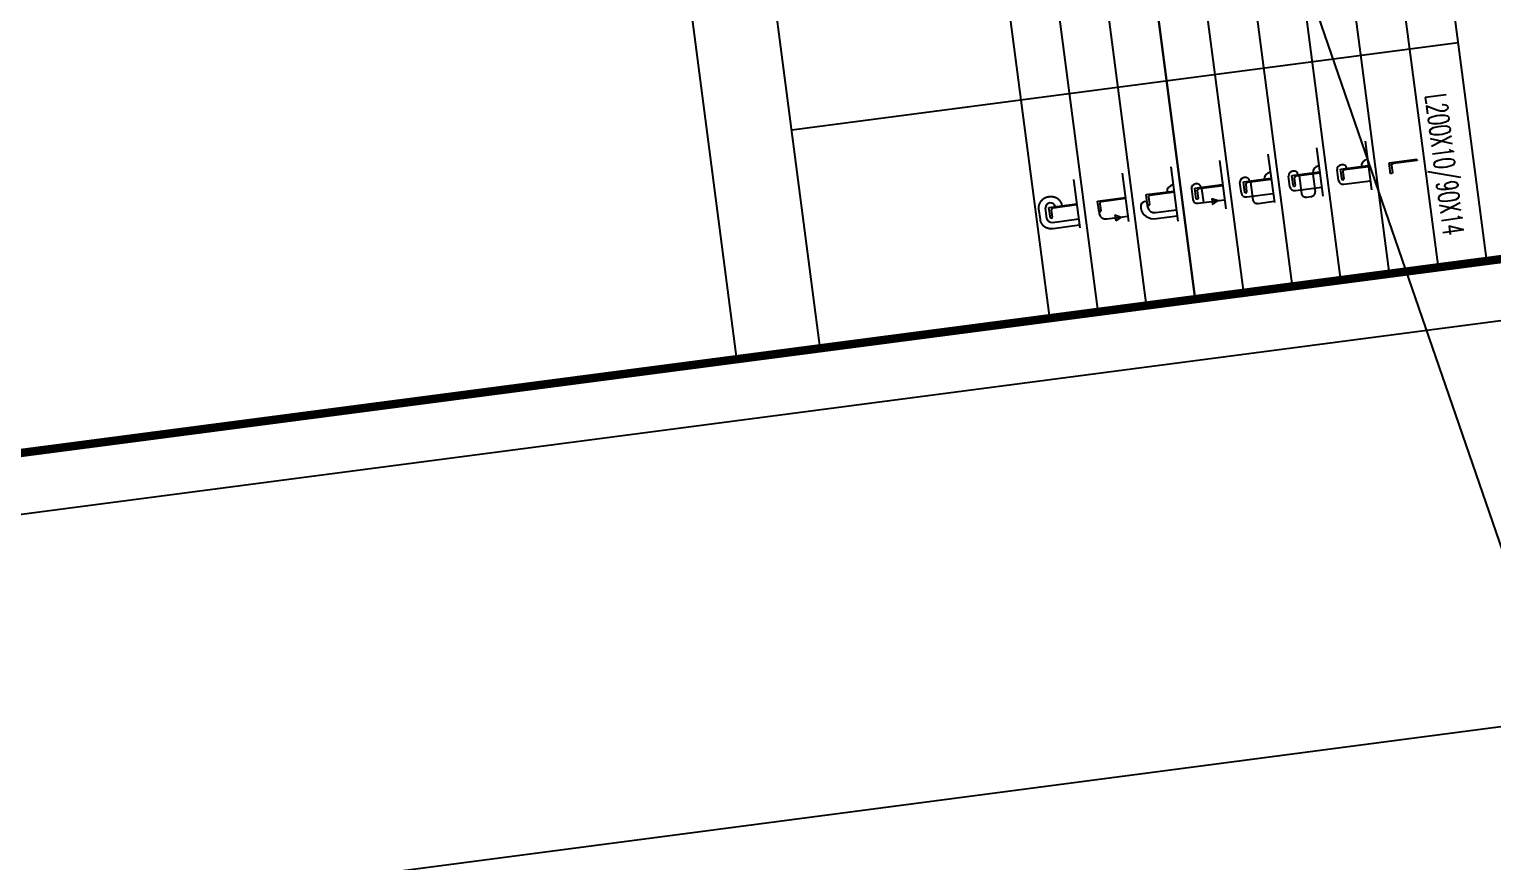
# Model space of a CAD drawing. Header units: millimetres. Extents: x -14906165 to 53546503, y 133836 to 58622790.
# Drawn here: x 41949199 to 42716270, y 41145435 to 41581824 of the extents above; entities that cross this region are included whole.
import ezdxf

# ---------------------------------------------------------------- set-up
doc = ezdxf.new("R2010")
doc.units = ezdxf.units.MM
doc.header["$LTSCALE"] = 100
doc.linetypes.add('DASHED', pattern=[8, 6, -2])
for name, color, linetype in [('L', 254, 'Continuous'), ('Seam', 40, 'Continuous'), ('标准形式增加', 6, 'Continuous')]:
    doc.layers.add(name, color=color, linetype=linetype)
doc.styles.add('英文（单）', font='romans.shx', dxfattribs={"width": 0.7})

# ---------------------------------------------------------------- blocks, each defined once
blk = doc.blocks.new('L200X10+90X14')
for p, q in [((90, 200), (0, 200)), ((0, 200), (0, 0)), ((10, 0), (10, 172)), ((24, 186), (83, 186)), ((90, 193), (90, 200)), ((0, 0), (10, 0))]:
    blk.add_line(p, q)
for centre, radius, start, end in [((24, 172), 14, 90, 180), ((83, 193), 7, 270, 0)]:
    blk.add_arc(centre, radius, start, end)
blk = doc.blocks.new('L200X10+90X14AA3')
for p, q in [((-555986, 648463), (-555986, 648653)), ((-555986, 648503), (-556101, 648503)), ((-556111, 648428), (-556021, 648428))]:
    blk.add_line(p, q)
for centre, start, end in [((-556111, 648463), 90, 270), ((-556021, 648463), 270, 0)]:
    blk.add_arc(centre, 35, start, end)
at = {"layer": 'Seam'}
for p, q in [((-556011, 648564), (-555986, 648607)), ((-556011, 648564), (-555961, 648564)), ((-555961, 648564), (-555986, 648607))]:
    blk.add_line(p, q, dxfattribs=at)
at = {"xscale": -1, "rotation": 180}
blk.add_blockref('L200X10+90X14', (-556111, 648653), dxfattribs=at)
blk = doc.blocks.new('*U390')
for p, q in [((125, -190), (125, 0)), ((90, -225), (0, -225))]:
    blk.add_line(p, q)
for centre, radius, start, end in [((0, 0), 50, 180, 270), ((0, -190), 35, 90, 270), ((90, -190), 35, 270, 0)]:
    blk.add_arc(centre, radius, start, end)
at = {"layer": 'L'}
for p, q in [((0, -200), (0, 0)), ((0, 0), (10, 0)), ((10, 0), (10, -172)), ((90, -200), (0, -200)), ((24, -186), (83, -186)), ((90, -193), (90, -200))]:
    blk.add_line(p, q, dxfattribs=at)
for centre, radius, start, end in [((24, -172), 14, 180, 270), ((83, -193), 7, 360, 90)]:
    blk.add_arc(centre, radius, start, end, dxfattribs=at)
blk = doc.blocks.new('*U389')
for p, q in [((125, -190), (125, 0)), ((10, -50), (155, -50)), ((10, -150), (155, -150)), ((90, -225), (0, -225))]:
    blk.add_line(p, q)
at = {"linetype": 'DASHED'}
blk.add_line((190, -115), (190, -85), dxfattribs=at)
for centre, radius, start, end in [((0, 0), 50, 180, 270), ((0, -190), 35, 90, 270), ((90, -190), 35, 270, 0)]:
    blk.add_arc(centre, radius, start, end)
for centre, start, end in [((155, -85), 0, 90), ((155, -115), 270, 0)]:
    blk.add_arc(centre, 35, start, end, dxfattribs=at)
at = {"layer": 'L'}
for p, q in [((0, -200), (0, 0)), ((0, 0), (10, 0)), ((10, 0), (10, -172)), ((90, -200), (0, -200)), ((24, -186), (83, -186)), ((90, -193), (90, -200))]:
    blk.add_line(p, q, dxfattribs=at)
for centre, radius, start, end in [((24, -172), 14, 180, 270), ((83, -193), 7, 360, 90)]:
    blk.add_arc(centre, radius, start, end, dxfattribs=at)
blk = doc.blocks.new('*U388')
for p, q in [((125, -190), (125, 0)), ((10, -150), (155, -150)), ((90, -225), (0, -225))]:
    blk.add_line(p, q)
at = {"linetype": 'DASHED'}
blk.add_line((190, -115), (190, 0), dxfattribs=at)
for centre, radius, start, end in [((0, 0), 50, 180, 270), ((0, -190), 35, 90, 270), ((90, -190), 35, 270, 0)]:
    blk.add_arc(centre, radius, start, end)
blk.add_arc((155, -115), 35, 270, 0, dxfattribs=at)
at = {"layer": 'L'}
for p, q in [((0, -200), (0, 0)), ((0, 0), (10, 0)), ((10, 0), (10, -172)), ((90, -200), (0, -200)), ((24, -186), (83, -186)), ((90, -193), (90, -200))]:
    blk.add_line(p, q, dxfattribs=at)
for centre, radius, start, end in [((24, -172), 14, 180, 270), ((83, -193), 7, 360, 90)]:
    blk.add_arc(centre, radius, start, end, dxfattribs=at)
blk = doc.blocks.new('*U386')
for p, q in [((155, -150), (155, 0)), ((205, -150), (205, 0)), ((55, -215), (55, -200)), ((105, -200), (90, -200)), ((90, -250), (105, -250))]:
    blk.add_line(p, q)
for centre, radius, start, end in [((0, 0), 50, 180, 270), ((105, -150), 50, 270, 0), ((105, -150), 100, 270, 0), ((90, -215), 35, 180, 270)]:
    blk.add_arc(centre, radius, start, end)
at = {"layer": 'L'}
for p, q in [((0, -200), (0, 0)), ((0, 0), (10, 0)), ((10, 0), (10, -172)), ((90, -200), (0, -200)), ((24, -186), (83, -186)), ((90, -193), (90, -200))]:
    blk.add_line(p, q, dxfattribs=at)
for centre, radius, start, end in [((24, -172), 14, 180, 270), ((83, -193), 7, 360, 90)]:
    blk.add_arc(centre, radius, start, end, dxfattribs=at)
blk = doc.blocks.new('*U387')
for p, q in [((155, -150), (155, 0)), ((90, -200), (105, -200))]:
    blk.add_line(p, q)
blk.add_arc((105, -150), 50, 270, 0)
at = {"layer": 'L'}
for p, q in [((0, -200), (0, 0)), ((0, 0), (10, 0)), ((10, 0), (10, -172)), ((90, -200), (0, -200)), ((24, -186), (83, -186)), ((90, -193), (90, -200))]:
    blk.add_line(p, q, dxfattribs=at)
for centre, radius, start, end in [((24, -172), 14, 180, 270), ((83, -193), 7, 360, 90)]:
    blk.add_arc(centre, radius, start, end, dxfattribs=at)
at = {"layer": 'Seam'}
for p, q in [((130, -90), (155, -47)), ((130, -90), (180, -90)), ((155, -47), (180, -90))]:
    blk.add_line(p, q, dxfattribs=at)
blk = doc.blocks.new('*U586')
for p, q in [((125, -190), (125, 0)), ((90, -225), (0, -225))]:
    blk.add_line(p, q)
at = {"linetype": 'DASHED'}
for p, q in [((175, -190), (175, 0)), ((0, -275), (90, -275))]:
    blk.add_line(p, q, dxfattribs=at)
for centre, start, end in [((0, -190), 90, 270), ((90, -190), 270, 0)]:
    blk.add_arc(centre, 85, start, end, dxfattribs=at)
for centre, start, end in [((0, -190), 90, 270), ((90, -190), 270, 0)]:
    blk.add_arc(centre, 35, start, end)
at = {"layer": 'L'}
for p, q in [((0, -200), (0, 0)), ((0, 0), (10, 0)), ((10, 0), (10, -172)), ((90, -200), (0, -200)), ((24, -186), (83, -186)), ((90, -193), (90, -200))]:
    blk.add_line(p, q, dxfattribs=at)
for centre, radius, start, end in [((24, -172), 14, 180, 270), ((83, -193), 7, 360, 90)]:
    blk.add_arc(centre, radius, start, end, dxfattribs=at)
blk = doc.blocks.new('绘图要素标准库V1.0 - 0416')
for p, q in [((-552911.1, 656002.9), (-552911.1, 626302.9)), ((-549616.1, 656002.9), (-549616.1, 626302.9)), ((-553411.1, 650452.9), (-567811.1, 650452.9)), ((-555211.1, 650452.9), (-555211.1, 645652.9)), ((-553411.1, 650452.9), (-553411.1, 645652.9)), ((-559711.1, 650102.9), (-553411.1, 650102.9)), ((-553411.1, 649752.9), (-559711.1, 649752.9)), ((-553411.1, 649402.9), (-559711.1, 649402.9)), ((-553411.1, 649052.9), (-559711.1, 649052.9)), ((-553411.1, 648702.9), (-559711.1, 648702.9)), ((-553411.1, 648352.9), (-559711.1, 648352.9)), ((-559711.1, 648352.9), (-553411.1, 648352.9)), ((-553411.1, 648002.9), (-559711.1, 648002.9)), ((-553411.1, 648002.9), (-559711.1, 648002.9)), ((-559711.1, 647652.9), (-553411.1, 647652.9)), ((-559711.1, 647302.9), (-553411.1, 647302.9)), ((-553411.1, 645652.9), (-567811.1, 645652.9)), ((-553411.1, 645052.9), (-567811.1, 645052.9))]:
    blk.add_line(p, q)
at = {"color": 5}
for p, q in [((-554511.1, 649702.9), (-554111.1, 649702.9)), ((-554511.1, 649352.9), (-554111.1, 649352.9)), ((-554511.1, 649002.9), (-554111.1, 649002.9)), ((-554511.1, 648652.9), (-554111.1, 648652.9)), ((-554511.1, 648302.9), (-554061.1, 648302.9)), ((-554511.1, 647952.9), (-554111.1, 647952.9)), ((-554511.1, 647602.9), (-554111.1, 647602.9))]:
    blk.add_line(p, q, dxfattribs=at)
at = {"const_width": 60}
blk.add_lwpolyline([(-571411.1, 655502.9), (-553411.1, 655502.9), (-553411.1, 626802.9), (-571411.1, 626802.9)], close=True, dxfattribs=at)
at = {"layer": '标准形式增加'}
blk.add_line((-563551, 648065), (-491817.7, 660843.5), dxfattribs=at)
at = {"xscale": -1, "rotation": 180}
blk.add_blockref('L200X10+90X14', (-554311.1, 650052.9), dxfattribs=at)
for name, p in [('*U390', (-554311.1, 649702.9)), ('*U389', (-554311.1, 649352.9)), ('*U388', (-554311.1, 649002.9)), ('L200X10+90X14AA3', (1800, 0)), ('*U386', (-554311, 648302.9)), ('*U387', (-554311.1, 647952.9)), ('*U586', (-554311.1, 647602.9))]:
    blk.add_blockref(name, p)
at = {"style": '英文（单）', "width": 0.7}
blk.add_text('L200X10/90X14', height=150, dxfattribs=at).set_placement((-554821.4, 650168.5))

msp = doc.modelspace()

# ---------------------------------------------------------------- block references
at = {"lineweight": 5, "xscale": 64.06802830554443, "yscale": 73.4024339265743, "zscale": 64.06802830554443, "rotation": 277.4624694947158}
msp.add_blockref('绘图要素标准库V1.0 - 0416', (-22373, 103764), dxfattribs=at)

doc.saveas('drawing.dxf')
